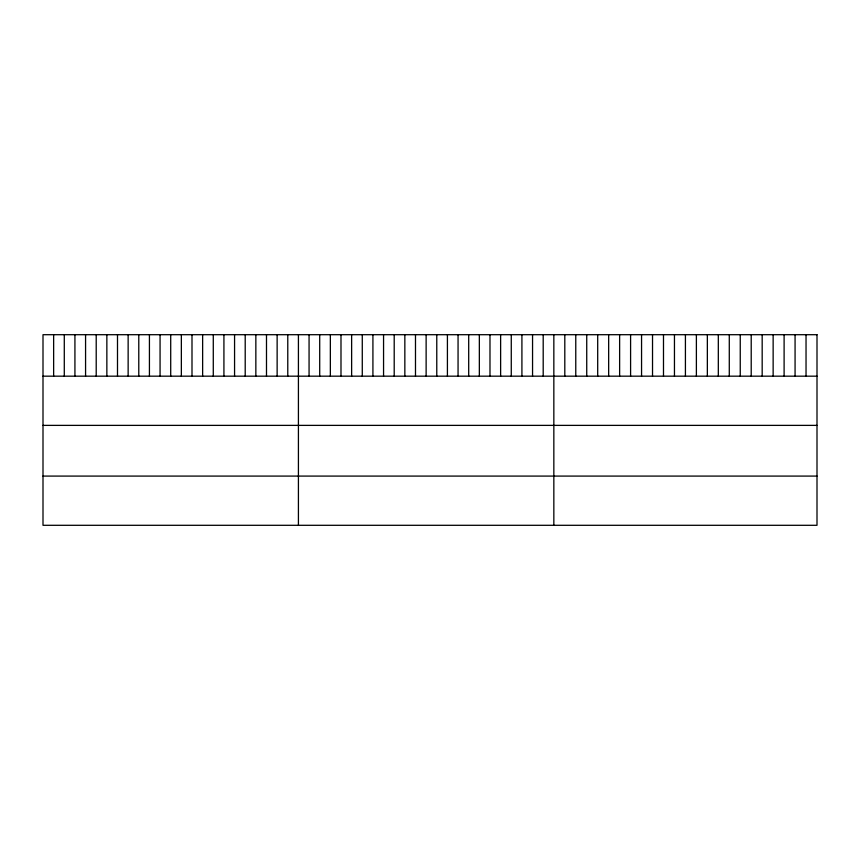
<?xml version="1.0" encoding="UTF-8"?>
<svg xmlns="http://www.w3.org/2000/svg" width="860" height="860" viewBox="0 0 860 860"><rect width="100%" height="100%" fill="white"/><g stroke="black" fill="none" stroke-linecap="round" stroke-linejoin="round"><path stroke-width="1.29" d="M43 376.175L817 376.175M43 425.377L817 425.377M43 476.085L817 476.085M806.035 334.701L806.035 376.175M795.07 334.701L795.07 376.175M784.105 334.701L784.105 376.175M773.14 334.701L773.14 376.175M762.175 334.701L762.175 376.175M751.21 334.701L751.21 376.175M740.245 334.701L740.245 376.175M729.28 334.701L729.28 376.175M718.315 334.701L718.315 376.175M707.35 334.701L707.35 376.175M696.385 334.701L696.385 376.175M685.42 334.701L685.42 376.175M674.455 334.701L674.455 376.175M663.49 334.701L663.49 376.175M652.525 334.701L652.525 376.175M641.56 334.701L641.56 376.175M630.595 334.701L630.595 376.175M619.63 334.701L619.63 376.175M608.665 334.701L608.665 376.175M597.7 334.701L597.7 376.175M586.735 334.701L586.735 376.175M575.77 334.701L575.77 376.175M564.805 334.701L564.805 376.175M553.84 334.701L553.84 525.299M543.197 334.701L543.197 376.175M532.555 334.701L532.555 376.175M521.913 334.701L521.913 376.175M511.27 334.701L511.27 376.175M500.627 334.701L500.627 376.175M489.985 334.701L489.985 376.175M479.342 334.701L479.342 376.175M468.7 334.701L468.7 376.175M458.058 334.701L458.058 376.175M447.415 334.701L447.415 376.175M436.772 334.701L436.772 376.175M426.13 334.701L426.13 376.175M415.487 334.701L415.487 376.175M404.845 334.701L404.845 376.175M394.202 334.701L394.202 376.175M383.56 334.701L383.56 376.175M372.917 334.701L372.917 376.175M362.275 334.701L362.275 376.175M351.632 334.701L351.632 376.175M340.99 334.701L340.99 376.175M330.348 334.701L330.348 376.175M319.705 334.701L319.705 376.175M309.062 334.701L309.062 376.175M298.42 334.701L298.42 525.299M287.777 334.701L287.777 376.175M277.135 334.701L277.135 376.175M266.493 334.701L266.493 376.175M255.85 334.701L255.85 376.175M245.207 334.701L245.207 376.175M234.565 334.701L234.565 376.175M223.923 334.701L223.923 376.175M213.28 334.701L213.28 376.175M202.637 334.701L202.637 376.175M191.995 334.701L191.995 376.175M181.352 334.701L181.352 376.175M170.71 334.701L170.71 376.175M160.067 334.701L160.067 376.175M149.425 334.701L149.425 376.175M138.782 334.701L138.782 376.175M128.14 334.701L128.14 376.175M117.497 334.701L117.497 376.175M106.855 334.701L106.855 376.175M96.212 334.701L96.212 376.175M85.57 334.701L85.57 376.175M74.927 334.701L74.927 376.175M64.285 334.701L64.285 376.175M53.642 334.701L53.642 376.175M817 334.701L43 334.701L43 525.299L817 525.299L817 334.701"/></g></svg>
